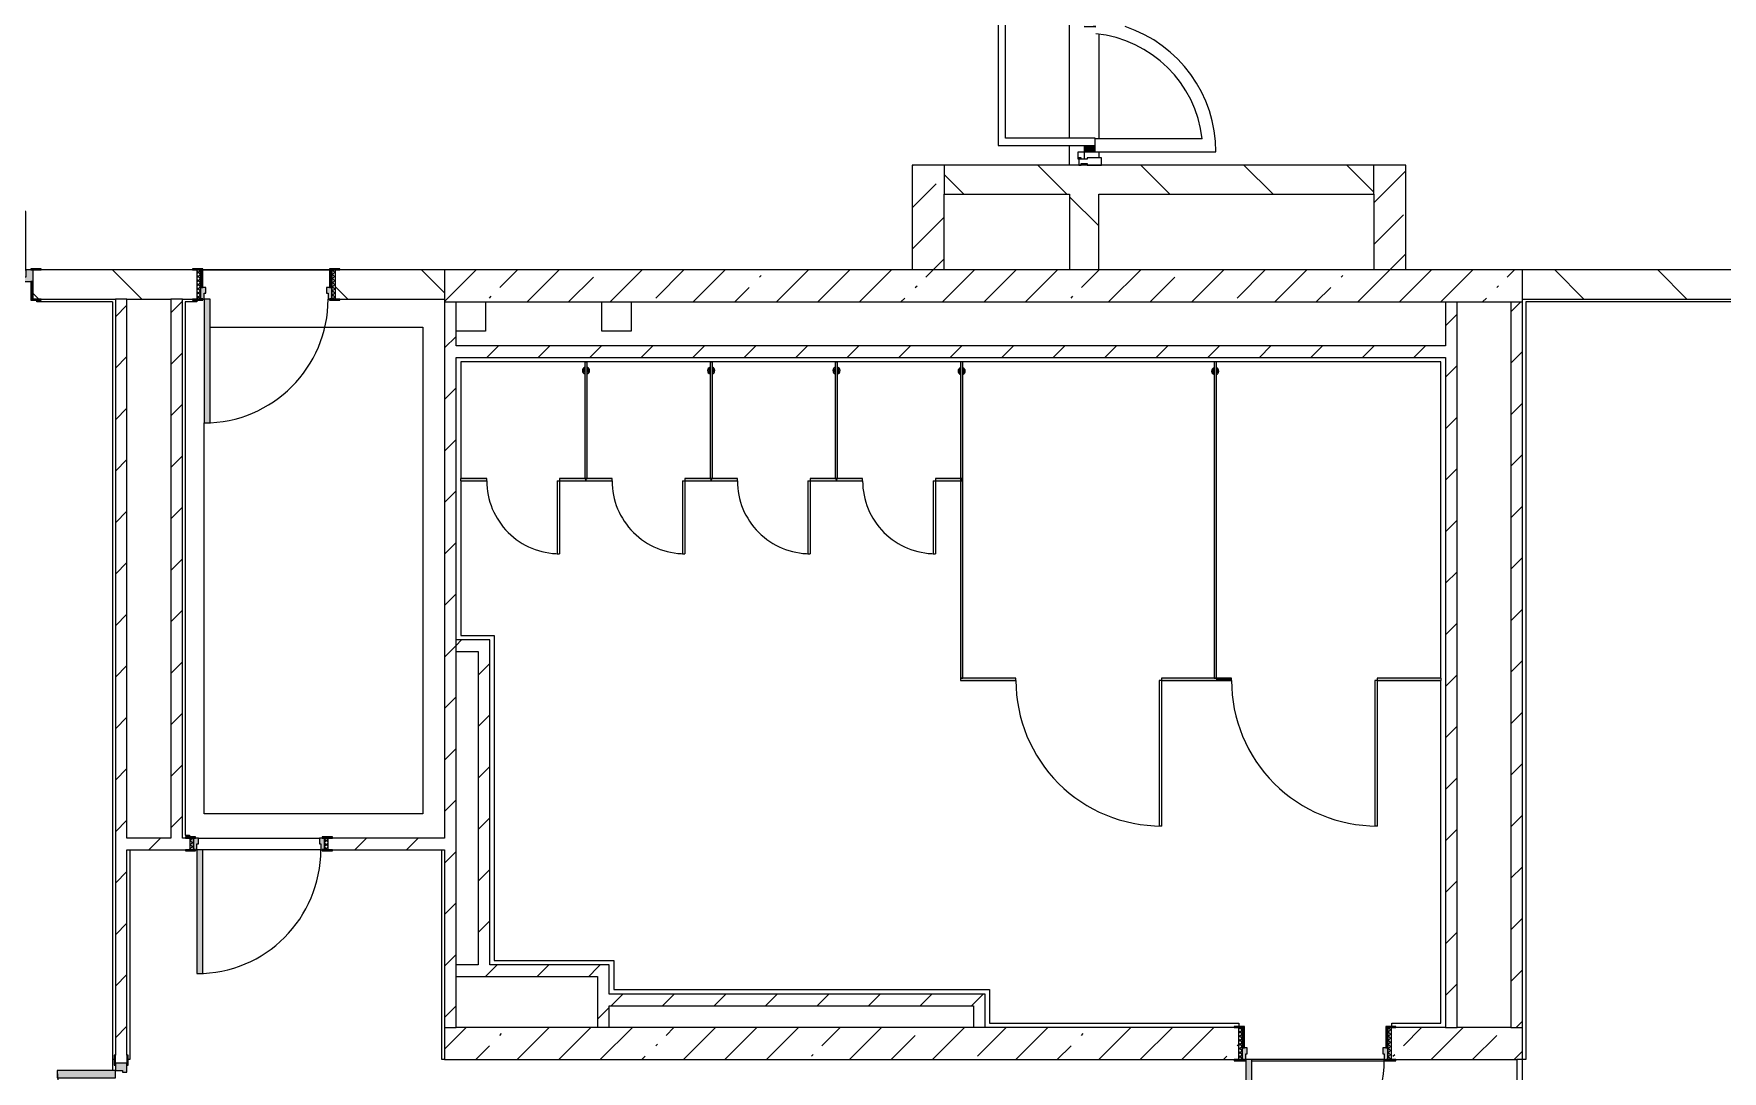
# Model space of a CAD drawing. Header units: millimetres. Extents: x 35378 to 237579, y -8553 to 29000.
# Drawn here: x 199785 to 211375, y 5100 to 12221 of the extents above; entities that cross this region are included whole.
import ezdxf

# ---------------------------------------------------------------- set-up
doc = ezdxf.new("R2010")
doc.units = ezdxf.units.MM
for name, color, linetype, lineweight in [('A-DETL-2', 7, 'Continuous', 5), ('A-DOOR', 7, 'Continuous', 5), ('A-GENM-2', 7, 'Continuous', 5), ('A-GLAZ-CWMG-3', 7, 'Continuous', 5), ('A-WALL', 7, 'Continuous', 9), ('I-WALL-3', 7, 'Continuous', 5)]:
    doc.layers.add(name, color=color, linetype=linetype, lineweight=lineweight)
for name, color, linetype, lineweight, true_color in [('A-DETL-GENF-4', 7, 'Continuous', 5, 0xaaaaaa), ('A-DETL-GENF-6', 7, 'Continuous', 5, 0xe2e2e2), ('A-DOOR-1', 7, 'Continuous', 5, 0xaaaaaa), ('A-DOOR-2', 7, 'Continuous', 5, 0xe2e2e2), ('A-DOOR-FRAM-1', 7, 'Continuous', 5, 0xe2e2e2), ('A-DOOR-FRAM-2', 7, 'Continuous', 5, 0xaaaaaa), ('A-FLOR-2', 7, 'Continuous', 5, 0xaaaaaa), ('A-GENM-5', 7, 'Continuous', 5, 0xe2ddcd)]:
    doc.layers.add(name, color=color, linetype=linetype, lineweight=lineweight, true_color=true_color)
pattern_1 = [(45, (108394.95, 0), (-176.7767, 176.7767), [])]
pattern_2 = [(45, (108394.95, 0), (-285.1231, 285.1231), []), (45, (108680.07, 0), (-285.1231, 285.1231), [504.031, -100.806, 16.764, -84.042])]
pattern_3 = [(135, (108394.95, 0), (-353.5534, -353.5534), [])]

# ---------------------------------------------------------------- blocks, each defined once
blk = doc.blocks.new('110_Дверь_СКБ_1Ст_Внутренняя1 - Д-7а_л__950x2100h_Туалет-V95-3_5_2_птичка')
at = {"layer": 'A-DOOR-1'}
h = blk.add_hatch(dxfattribs=at)
h.set_pattern_fill('FP_125', color=256, style=0, pattern_type=2)
h.set_pattern_definition([(135, (1776.41, 174.685), (-14.14214, -14.14214), []), (225, (1776.41, 174.685), (14.14214, -14.14214), [])])
h.paths.add_polyline_path([(537.5, 110), (512.5, 110), (512.5, -110), (537.5, -110)])
at = {"layer": 'A-DOOR-2'}
h = blk.add_hatch(color=256, dxfattribs=at)
h.paths.add_polyline_path([(487.5, 110), (487.5, 70), (477.5, 70), (477.5, 30), (512.5, 30), (512.5, 110)])
h.paths.add_polyline_path([(-462.5, 110), (-487.5, 110), (-487.5, 30), (-452.5, 30), (-452.5, 70), (-462.5, 70)])
at = {"layer": 'A-DOOR-FRAM-1'}
for points in [[(487.5, 1060), (447.5, 1060), (450.2, 110), (487.5, 110), (487.5, 1009.5)], [(-542.5, 118), (-542.5, 110), (-472.5, 110), (-472.5, 118)], [(567.5, 118), (497.5, 118), (497.5, 110), (567.5, 110)], [(-472.5, 30), (-487.5, 30), (-487.5, -110), (-472.5, -110)], [(512.5, 30), (497.5, 30), (497.5, -110), (512.5, -110)], [(-542.5, -110), (-542.5, -118), (-472.5, -118), (-472.5, -110)], [(567.5, -110), (497.5, -110), (497.5, -118), (567.5, -118)]]:
    blk.add_hatch(color=256, dxfattribs=at).paths.add_polyline_path(points)
at = {"layer": 'A-DOOR-FRAM-2'}
h = blk.add_hatch(dxfattribs=at)
h.set_pattern_fill('FP_126', color=256, style=0, pattern_type=2)
h.set_pattern_definition([(45, (-346.384, 174.685), (-14.1421, 14.1421), []), (135, (-346.384, 174.685), (-14.1421, -14.1421), [])])
h.paths.add_polyline_path([(-487.5, 110), (-512.5, 110), (-512.5, -110), (-487.5, -110)])
at = {"layer": 'A-DOOR-1'}
for p, q in [((487.5, 1060), (447.5, 1060)), ((447.5, 1060), (447.5, 110)), ((487.5, 110), (487.5, 1060)), ((447.5, 110), (487.5, 110))]:
    blk.add_line(p, q, dxfattribs=at)
blk.add_arc((487.5, 110), 950, 90, 180, dxfattribs=at)
at = {"layer": 'A-DOOR-FRAM-2'}
for p, q in [((-472.5, 118), (-542.5, 118)), ((-542.5, 118), (-542.5, 110)), ((-472.5, 110), (-472.5, 118)), ((567.5, 118), (497.5, 118)), ((497.5, 118), (497.5, 110)), ((567.5, 110), (567.5, 118)), ((-542.5, 110), (-472.5, 110)), ((-487.5, 110), (-512.5, 110)), ((-512.5, 110), (-512.5, -110)), ((-462.5, 110), (-487.5, 110)), ((-487.5, 110), (-487.5, 30)), ((-487.5, -110), (-487.5, 110)), ((-472.5, 110), (-487.5, 110)), ((-487.5, 110), (-487.5, 109)), ((-487.5, 109), (-472.5, 109)), ((-487.5, 30), (-452.5, 30)), ((-472.5, 30), (-487.5, 30)), ((-487.5, 30), (-487.5, -110)), ((-472.5, 109), (-472.5, 110)), ((-472.5, -110), (-472.5, 30)), ((-462.5, 70), (-462.5, 110)), ((-452.5, 70), (-462.5, 70)), ((-452.5, 30), (-452.5, 70)), ((487.5, 70), (477.5, 70)), ((477.5, 70), (477.5, 30)), ((477.5, 30), (512.5, 30)), ((487.5, 110), (487.5, 70)), ((512.5, 110), (487.5, 110)), ((512.5, 110), (497.5, 110)), ((497.5, 110), (497.5, 109)), ((497.5, 110), (567.5, 110)), ((497.5, 109), (512.5, 109)), ((512.5, 30), (497.5, 30)), ((497.5, 30), (497.5, -110)), ((512.5, 30), (512.5, 110)), ((537.5, 110), (512.5, 110)), ((512.5, 110), (512.5, -110)), ((512.5, 109), (512.5, 110)), ((512.5, -110), (512.5, 30)), ((537.5, -110), (537.5, 110)), ((-472.5, -110), (-542.5, -110)), ((-542.5, -110), (-542.5, -118)), ((-512.5, -110), (-487.5, -110)), ((-487.5, -110), (-472.5, -110)), ((-472.5, -118), (-472.5, -110)), ((497.5, -110), (512.5, -110)), ((567.5, -110), (497.5, -110)), ((497.5, -110), (497.5, -118)), ((512.5, -110), (537.5, -110)), ((567.5, -118), (567.5, -110)), ((-542.5, -118), (-472.5, -118)), ((497.5, -118), (567.5, -118))]:
    blk.add_line(p, q, dxfattribs=at)
blk = doc.blocks.new('110_Дверь_СКБ_2Ст - Д-5_п_ Из игровой в коридор-32215844-3_5_2_птичка')
at = {"layer": 'A-DOOR-2'}
for points in [[(-638, 40), (-588, 40), (-588, 940), (-638, 940)], [(612, 440), (612, 40), (662, 40), (662, 440)]]:
    blk.add_hatch(color=256, dxfattribs=at).paths.add_polyline_path(points)
h = blk.add_hatch(color=256, dxfattribs=at)
h.paths.add_polyline_path([(-688, 40), (-688, -40), (-628, -40), (-628, -10), (-638, -10), (-638, 40)])
h.paths.add_polyline_path([(652, -40), (712, -40), (712, 40), (662, 40), (662, -10), (652, -10)])
at = {"layer": 'A-DOOR-FRAM-1'}
for points in [[(-742, 40), (-672, 40), (-672, 48), (-742, 48)], [(698, 40), (768, 40), (768, 48), (698, 48)], [(-742, -48), (-672, -48), (-672, -40), (-742, -40)], [(698, -48), (768, -48), (768, -40), (698, -40)]]:
    blk.add_hatch(color=256, dxfattribs=at).paths.add_polyline_path(points)
at = {"layer": 'A-DOOR-1'}
for p, q in [((-638, 940), (-638, 40)), ((-588, 940), (-638, 940)), ((-588, 40), (-588, 940)), ((662, 440), (612, 440)), ((612, 440), (612, 40)), ((662, 40), (662, 440)), ((-638, 40), (-588, 40)), ((612, 40), (662, 40))]:
    blk.add_line(p, q, dxfattribs=at)
for centre, radius, start, end in [((-638, 40), 900, 0, 90), ((662, 40), 400, 90, 180)]:
    blk.add_arc(centre, radius, start, end, dxfattribs=at)
at = {"layer": 'A-DOOR-FRAM-2'}
for p, q in [((-672, 48), (-742, 48)), ((-742, 48), (-742, 40)), ((-742, 40), (-672, 40)), ((-638, 40), (-688, 40)), ((-688, 40), (-688, -40)), ((-672, 40), (-672, 48)), ((-638, -10), (-638, 40)), ((662, 40), (662, -10)), ((712, 40), (662, 40)), ((768, 48), (698, 48)), ((698, 48), (698, 40)), ((698, 40), (768, 40)), ((712, -40), (712, 40)), ((768, 40), (768, 48)), ((-672, -40), (-742, -40)), ((-742, -40), (-742, -48)), ((-742, -48), (-672, -48)), ((-688, -40), (-628, -40)), ((-672, -39), (-688, -39)), ((-688, -39), (-688, -40)), ((-688, -40), (-672, -40)), ((-672, -40), (-672, -39)), ((-672, -48), (-672, -40)), ((-628, -10), (-638, -10)), ((-628, -40), (-628, -10)), ((662, -10), (652, -10)), ((652, -10), (652, -40)), ((652, -40), (712, -40)), ((712, -39), (698, -39)), ((698, -39), (698, -40)), ((698, -40), (712, -40)), ((768, -40), (698, -40)), ((698, -40), (698, -48)), ((698, -48), (768, -48)), ((712, -40), (712, -39)), ((768, -48), (768, -40))]:
    blk.add_line(p, q, dxfattribs=at)
blk = doc.blocks.new('110_Дверь_СКБ_2Ст - Д-2а_п_ Из коридора на лестницу-32215207-3_5_2_птичка')
at = {"layer": 'A-DOOR-2'}
for points in [[(-587.5, 100), (-587.5, 1000), (-637.5, 1000), (-637.5, 100)], [(662.5, 100), (662.5, 500), (612.5, 500), (612.5, 100)], [(712.5, -100), (712.5, 20), (697.5, 20), (697.5, -100)]]:
    blk.add_hatch(color=256, dxfattribs=at).paths.add_polyline_path(points)
h = blk.add_hatch(color=256, dxfattribs=at)
h.paths.add_polyline_path([(685.2, 20), (712.5, 20), (712.5, 100), (662.5, 100), (662.5, 50), (652.5, 50), (652.5, 20)])
h.paths.add_polyline_path([(-627.5, 20), (-627.5, 50), (-637.5, 50), (-637.5, 100), (-687.5, 100), (-687.5, 20)])
at = {"layer": 'A-DOOR-FRAM-1'}
for points in [[(-672.5, 100), (-672.5, 108), (-742.5, 108), (-742.5, 100)], [(-672.5, -100), (-672.5, 20), (-687.5, 20), (-687.5, -100)], [(767.5, 100), (767.5, 108), (697.5, 108), (697.5, 100)], [(-672.5, -108), (-672.5, -100), (-742.5, -100), (-742.5, -108)], [(767.5, -108), (767.5, -100), (697.5, -100), (697.5, -108)]]:
    blk.add_hatch(color=256, dxfattribs=at).paths.add_polyline_path(points)
at = {"layer": 'A-DOOR-1'}
for p, q in [((-637.5, 1000), (-637.5, 100)), ((-587.5, 1000), (-637.5, 1000)), ((-587.5, 100), (-587.5, 1000)), ((662.5, 500), (612.5, 500)), ((612.5, 500), (612.5, 100)), ((662.5, 100), (662.5, 500)), ((-637.5, 100), (-587.5, 100)), ((612.5, 100), (662.5, 100))]:
    blk.add_line(p, q, dxfattribs=at)
for centre, radius, start, end in [((-637.5, 100), 900, 0, 90), ((662.5, 100), 400, 90, 180)]:
    blk.add_arc(centre, radius, start, end, dxfattribs=at)
at = {"layer": 'A-DOOR-FRAM-2'}
for p, q in [((-672.5, 108), (-742.5, 108)), ((-742.5, 108), (-742.5, 100)), ((-742.5, 100), (-672.5, 100)), ((-637.5, 100), (-687.5, 100)), ((-687.5, 100), (-687.5, 20)), ((-687.5, 20), (-627.5, 20)), ((-672.5, 20), (-687.5, 20)), ((-687.5, 20), (-687.5, -100)), ((-672.5, 100), (-672.5, 108)), ((-672.5, -100), (-672.5, 20)), ((-637.5, 50), (-637.5, 100)), ((-627.5, 50), (-637.5, 50)), ((-627.5, 20), (-627.5, 50)), ((662.5, 50), (652.5, 50)), ((652.5, 50), (652.5, 20)), ((652.5, 20), (712.5, 20)), ((662.5, 100), (662.5, 50)), ((712.5, 100), (662.5, 100)), ((767.5, 108), (697.5, 108)), ((697.5, 108), (697.5, 100)), ((697.5, 100), (767.5, 100)), ((712.5, 20), (697.5, 20)), ((697.5, 20), (697.5, -100)), ((712.5, 20), (712.5, 100)), ((712.5, -100), (712.5, 20)), ((767.5, 100), (767.5, 108)), ((-672.5, -100), (-742.5, -100)), ((-742.5, -100), (-742.5, -108)), ((-742.5, -108), (-672.5, -108)), ((-687.5, -100), (-672.5, -100)), ((-672.5, -108), (-672.5, -100)), ((697.5, -100), (712.5, -100)), ((767.5, -100), (697.5, -100)), ((697.5, -100), (697.5, -108)), ((697.5, -108), (767.5, -108)), ((767.5, -108), (767.5, -100))]:
    blk.add_line(p, q, dxfattribs=at)
blk = doc.blocks.new('110_Дверь_СКБ_1Ст_Внутренняя1 - Д-8 950x2100h_охрана-V71-3_5_2_птичка')
at = {"layer": 'A-DOOR-1'}
h = blk.add_hatch(dxfattribs=at)
h.set_pattern_fill('FP_100', color=256, style=0, pattern_type=2)
h.set_pattern_definition([(135, (1826.41, 164.685), (-14.14214, -14.14214), []), (225, (1826.41, 164.685), (14.14214, -14.14214), [])])
h.paths.add_polyline_path([(487, 100), (462, 100), (462, -100), (487, -100), (487, -36)])
at = {"layer": 'A-DOOR-2'}
h = blk.add_hatch(color=256, dxfattribs=at)
h.paths.add_polyline_path([(437, 100), (437, 60), (427, 60), (427, 20), (462, 20), (462, 100)])
h.paths.add_polyline_path([(-413, 100), (-438, 100), (-438, 20), (-403, 20), (-403, 60), (-413, 60)])
at = {"layer": 'A-DOOR-FRAM-1'}
for points in [[(397, 950), (397, 100), (437, 100), (437, 950)], [(-493, 108), (-493, 100), (-423, 100), (-423, 108)], [(-423, 20), (-438, 20), (-438, -100), (-423, -100), (-423, -36)], [(517, 108), (447, 108), (447, 100), (517, 100)], [(462, 20), (447, 20), (447, -100), (462, -100), (462, -36)], [(-493, -100), (-493, -108), (-423, -108), (-423, -100)], [(447, -100), (447, -108), (517, -108), (517, -100)]]:
    blk.add_hatch(color=256, dxfattribs=at).paths.add_polyline_path(points)
at = {"layer": 'A-DOOR-FRAM-2'}
h = blk.add_hatch(dxfattribs=at)
h.set_pattern_fill('FP_101', color=256, style=0, pattern_type=2)
h.set_pattern_definition([(45, (-296.384, 164.685), (-14.1421, 14.1421), []), (135, (-296.384, 164.685), (-14.1421, -14.1421), [])])
h.paths.add_polyline_path([(-438, 100), (-463, 100), (-463, -100), (-438, -100), (-438, -36)])
at = {"layer": 'A-DOOR-1'}
for p, q in [((437, 950), (397, 950)), ((397, 950), (397, 100)), ((437, 100), (437, 950)), ((397, 100), (437, 100))]:
    blk.add_line(p, q, dxfattribs=at)
blk.add_arc((437, 100), 850, 90, 180, dxfattribs=at)
at = {"layer": 'A-DOOR-FRAM-2'}
for p, q in [((-423, 108), (-493, 108)), ((-493, 108), (-493, 100)), ((-493, 100), (-423, 100)), ((-438, 100), (-463, 100)), ((-463, 100), (-463, -100)), ((-413, 100), (-438, 100)), ((-438, 100), (-438, 20)), ((-438, -100), (-438, 100)), ((-423, 100), (-438, 100)), ((-438, 100), (-438, 99)), ((-438, 99), (-423, 99)), ((-438, 20), (-403, 20)), ((-423, 20), (-438, 20)), ((-438, 20), (-438, -100)), ((-423, 100), (-423, 108)), ((-423, 99), (-423, 100)), ((-423, -100), (-423, 20)), ((-413, 60), (-413, 100)), ((-403, 60), (-413, 60)), ((-403, 20), (-403, 60)), ((437, 60), (427, 60)), ((427, 60), (427, 20)), ((427, 20), (462, 20)), ((437, 100), (437, 60)), ((462, 100), (437, 100)), ((517, 108), (447, 108)), ((447, 108), (447, 100)), ((462, 100), (447, 100)), ((447, 100), (447, 99)), ((447, 100), (517, 100)), ((447, 99), (462, 99)), ((462, 20), (447, 20)), ((447, 20), (447, -100)), ((462, 20), (462, 100)), ((487, 100), (462, 100)), ((462, 100), (462, -100)), ((462, 99), (462, 100)), ((462, -100), (462, 20)), ((487, -100), (487, 100)), ((517, 100), (517, 108)), ((-423, -100), (-493, -100)), ((-493, -100), (-493, -108)), ((-493, -108), (-423, -108)), ((-463, -100), (-438, -100)), ((-438, -100), (-423, -100)), ((-423, -108), (-423, -100)), ((447, -100), (462, -100)), ((517, -100), (447, -100)), ((447, -100), (447, -108)), ((447, -108), (517, -108)), ((462, -100), (487, -100)), ((517, -108), (517, -100))]:
    blk.add_line(p, q, dxfattribs=at)
blk = doc.blocks.new('110_Дверь_СКБ_1Ст_Внутренняя1 - Д-8 950x2100h_охрана-V101-3_5_2_птичка')
at = {"layer": 'A-DOOR-1'}
h = blk.add_hatch(dxfattribs=at)
h.set_pattern_fill('FP_129', color=256, style=0, pattern_type=2)
h.set_pattern_definition([(135, (1826.41, 104.685), (-14.14214, -14.14214), []), (225, (1826.41, 104.685), (14.14214, -14.14214), [])])
h.paths.add_polyline_path([(487, 40), (462, 40), (462, -40), (487, -40)])
at = {"layer": 'A-DOOR-2'}
h = blk.add_hatch(color=256, dxfattribs=at)
h.paths.add_polyline_path([(437, 40), (437, 0), (427, 0), (427, -40), (462, -40), (462, 40)])
h.paths.add_polyline_path([(-413, 40), (-438, 40), (-438, -40), (-403, -40), (-403, 0), (-413, 0)])
at = {"layer": 'A-DOOR-FRAM-1'}
for points in [[(397, 890), (397, 40), (437, 40), (437, 890)], [(-493, 48), (-493, 40), (-423, 40), (-423, 48)], [(517, 48), (447, 48), (447, 40), (517, 40)], [(-423, -40), (-493, -40), (-493, -48), (-423, -48)], [(447, -40), (447, -48), (517, -48), (517, -40)]]:
    blk.add_hatch(color=256, dxfattribs=at).paths.add_polyline_path(points)
at = {"layer": 'A-DOOR-FRAM-2'}
h = blk.add_hatch(dxfattribs=at)
h.set_pattern_fill('FP_130', color=256, style=0, pattern_type=2)
h.set_pattern_definition([(45, (-296.384, 104.685), (-14.1421, 14.1421), []), (135, (-296.384, 104.685), (-14.1421, -14.1421), [])])
h.paths.add_polyline_path([(-438, 40), (-463, 40), (-463, -40), (-438, -40)])
at = {"layer": 'A-DOOR-1'}
for p, q in [((437, 890), (397, 890)), ((397, 890), (397, 40)), ((437, 40), (437, 890)), ((397, 40), (437, 40))]:
    blk.add_line(p, q, dxfattribs=at)
blk.add_arc((437, 40), 850, 90, 180, dxfattribs=at)
at = {"layer": 'A-DOOR-FRAM-2'}
for p, q in [((-423, 48), (-493, 48)), ((-493, 48), (-493, 40)), ((-493, 40), (-423, 40)), ((-438, 40), (-463, 40)), ((-463, 40), (-463, -40)), ((-413, 40), (-438, 40)), ((-438, 40), (-438, -40)), ((-438, -40), (-438, 40)), ((-423, 40), (-438, 40)), ((-438, 40), (-438, 39)), ((-438, 39), (-423, 39)), ((-423, 40), (-423, 48)), ((-423, 39), (-423, 40)), ((-413, 0), (-413, 40)), ((-403, 0), (-413, 0)), ((-403, -40), (-403, 0)), ((437, 0), (427, 0)), ((427, 0), (427, -40)), ((437, 40), (437, 0)), ((462, 40), (437, 40)), ((517, 48), (447, 48)), ((447, 48), (447, 40)), ((462, 40), (447, 40)), ((447, 40), (447, 39)), ((447, 40), (517, 40)), ((447, 39), (462, 39)), ((462, -40), (462, 40)), ((487, 40), (462, 40)), ((462, 40), (462, -40)), ((462, 39), (462, 40)), ((487, -40), (487, 40)), ((517, 40), (517, 48)), ((-423, -40), (-493, -40)), ((-493, -40), (-493, -48)), ((-493, -48), (-423, -48)), ((-463, -40), (-438, -40)), ((-423, -39), (-438, -39)), ((-438, -39), (-438, -40)), ((-438, -40), (-403, -40)), ((-438, -40), (-423, -40)), ((-423, -40), (-423, -39)), ((-423, -48), (-423, -40)), ((427, -40), (462, -40)), ((462, -39), (447, -39)), ((447, -39), (447, -40)), ((447, -40), (462, -40)), ((517, -40), (447, -40)), ((447, -40), (447, -48)), ((447, -48), (517, -48)), ((462, -40), (462, -39)), ((462, -40), (487, -40)), ((517, -48), (517, -40))]:
    blk.add_line(p, q, dxfattribs=at)
blk = doc.blocks.new('131_Сантехническая перегородка 7 - СП-1-V203-3_5_2_птичка')
at = {"layer": 'A-GENM-5'}
blk.add_hatch(color=256, dxfattribs=at).paths.add_polyline_path([(2166, 8), (-4, 8), (-4, -8), (2166, -8)])
at = {"layer": 'A-GENM-2'}
for p, q in [((2166, 8), (-4, 8)), ((-4, 8), (-4, -8)), ((2166, -8), (2166, 8)), ((-4, -8), (2166, -8))]:
    blk.add_line(p, q, dxfattribs=at)
at = {"layer": 'A-GENM-2', "flags": 128}
for points in [[(71, 8), (71, 9), (71, 9), (70, 9), (70, 10), (70, 10), (69, 11), (69, 11), (68, 12), (68, 12), (67, 12), (67, 13), (66, 13), (66, 13), (65, 14), (65, 14), (64, 14), (64, 14), (63, 14), (62, 15), (62, 15), (61, 15), (61, 15), (60, 15), (59, 15), (59, 15), (58, 15), (58, 15), (57, 15), (56, 15), (56, 15), (55, 15), (55, 15), (54, 14), (54, 14), (53, 14), (52, 14), (52, 13), (51, 13), (51, 13), (50, 13), (50, 12), (49, 12), (49, 11), (48, 11), (48, 11), (48, 10), (47, 10), (47, 9), (46, 9), (46, 8), (46, 8)], [(46, -8), (46, -9), (47, -9), (47, -9), (47, -10), (48, -10), (48, -11), (49, -11), (49, -12), (50, -12), (50, -12), (51, -13), (51, -13), (52, -13), (52, -14), (53, -14), (53, -14), (54, -14), (54, -14), (55, -15), (56, -15), (56, -15), (57, -15), (57, -15), (58, -15), (59, -15), (59, -15), (60, -15), (60, -15), (61, -15), (62, -15), (62, -15), (63, -15), (63, -14), (64, -14), (64, -14), (65, -14), (66, -13), (66, -13), (67, -13), (67, -13), (68, -12), (68, -12), (69, -11), (69, -11), (69, -11), (70, -10), (70, -10), (71, -9), (71, -9), (71, -8), (71, -8)]]:
    blk.add_lwpolyline(points, dxfattribs=at)
at = {"layer": 'A-GENM-2'}
for radius, start, end in [(24.6, 19.9113, 160.0887), (17.6, 45, 135), (17.6, 45, 135), (15.1, 45, 135), (24.6, 199.9113, 340.0887), (17.6, 225, 315), (17.6, 225, 315), (15.1, 225, 315)]:
    blk.add_arc((59, 0), radius, start, end, dxfattribs=at)
blk = doc.blocks.new('131_Сантехническая перегородка 6 - СП-1-V204-3_5_2_птичка')
at = {"layer": 'A-GENM-5'}
blk.add_hatch(color=256, dxfattribs=at).paths.add_polyline_path([(800, 8), (0, 8), (0, -8), (800, -8)])
at = {"layer": 'A-GENM-2'}
for p, q in [((800, 8), (0, 8)), ((0, 8), (0, -8)), ((800, -8), (800, 8)), ((0, -8), (800, -8))]:
    blk.add_line(p, q, dxfattribs=at)
at = {"layer": 'A-GENM-2', "flags": 128}
for points in [[(71, 8), (71, 9), (71, 9), (70, 9), (70, 10), (70, 10), (69, 11), (69, 11), (68, 12), (68, 12), (67, 12), (67, 13), (66, 13), (66, 13), (65, 14), (65, 14), (64, 14), (64, 14), (63, 14), (62, 15), (62, 15), (61, 15), (61, 15), (60, 15), (59, 15), (59, 15), (58, 15), (58, 15), (57, 15), (56, 15), (56, 15), (55, 15), (55, 15), (54, 14), (54, 14), (53, 14), (52, 14), (52, 13), (51, 13), (51, 13), (50, 13), (50, 12), (49, 12), (49, 11), (48, 11), (48, 11), (48, 10), (47, 10), (47, 9), (46, 9), (46, 8), (46, 8)], [(46, -8), (46, -9), (47, -9), (47, -9), (47, -10), (48, -10), (48, -11), (49, -11), (49, -12), (50, -12), (50, -12), (51, -13), (51, -13), (52, -13), (52, -14), (53, -14), (53, -14), (54, -14), (54, -14), (55, -15), (56, -15), (56, -15), (57, -15), (57, -15), (58, -15), (59, -15), (59, -15), (60, -15), (60, -15), (61, -15), (62, -15), (62, -15), (63, -15), (63, -14), (64, -14), (64, -14), (65, -14), (66, -13), (66, -13), (67, -13), (67, -13), (68, -12), (68, -12), (69, -11), (69, -11), (69, -11), (70, -10), (70, -10), (71, -9), (71, -9), (71, -8), (71, -8)]]:
    blk.add_lwpolyline(points, dxfattribs=at)
at = {"layer": 'A-GENM-2'}
for radius, start, end in [(24.6, 19.9113, 160.0887), (17.6, 45, 135), (17.6, 45, 135), (15.1, 45, 135), (24.6, 199.9113, 340.0887), (17.6, 225, 315), (17.6, 225, 315), (15.1, 225, 315)]:
    blk.add_arc((59, 0), radius, start, end, dxfattribs=at)
blk = doc.blocks.new('131_Сантехническая перегородка_Дверь МГН - СД-1-V205-3_5_2_птичка')
at = {"layer": 'A-GENM-5'}
for points in [[(-370, 8), (-370, -8), (10, -8), (10, 8)], [(1010, 8), (1010, -8), (1390, -8), (1390, 8), (1259, 8)]]:
    blk.add_hatch(color=256, dxfattribs=at).paths.add_polyline_path(points)
at = {"layer": 'A-DOOR'}
for p, q in [((10, 1008), (26, 1008)), ((10, 8), (10, 1008)), ((26, 8), (26, 1008)), ((10, 8), (26, 8))]:
    blk.add_line(p, q, dxfattribs=at)
blk.add_arc((10, 8), 1000, 360, 90, dxfattribs=at)
at = {"layer": 'A-GENM-2'}
for p, q in [((10, 8), (-370, 8)), ((-370, 8), (-370, -8)), ((10, -8), (10, 8)), ((1390, 8), (1010, 8)), ((1010, 8), (1010, -8)), ((1390, -8), (1390, 8)), ((-370, -8), (10, -8)), ((1010, -8), (1390, -8))]:
    blk.add_line(p, q, dxfattribs=at)
blk = doc.blocks.new('131_Сантехническая перегородка_Дверь 5 - СД-1-V206-3_5_2_птичка')
at = {"layer": 'A-GENM-5'}
for points in [[(70, 8), (70, -8), (250, -8), (250, 8)], [(750, 8), (750, -8), (930, -8), (930, 8)]]:
    blk.add_hatch(color=256, dxfattribs=at).paths.add_polyline_path(points)
at = {"layer": 'A-DOOR'}
for p, q in [((266, 508), (250, 508)), ((250, 8), (250, 508)), ((266, 8), (266, 508)), ((266, 8), (250, 8))]:
    blk.add_line(p, q, dxfattribs=at)
blk.add_arc((250, 8), 500, 360, 90, dxfattribs=at)
at = {"layer": 'A-GENM-2'}
for p, q in [((250, 8), (70, 8)), ((70, 8), (70, -8)), ((250, -8), (250, 8)), ((930, 8), (750, 8)), ((750, 8), (750, -8)), ((930, -8), (930, 8)), ((70, -8), (250, -8)), ((750, -8), (930, -8))]:
    blk.add_line(p, q, dxfattribs=at)
blk = doc.blocks.new('131_Сантехническая перегородка_Дверь МГН 2 - СД-1-V207-3_5_2_птичка')
at = {"layer": 'A-GENM-5'}
for points in [[(-430, 8), (-430, -8), (10, -8), (10, 8)], [(1010, 8), (1010, -8), (1110, -8), (1110, 8)]]:
    blk.add_hatch(color=256, dxfattribs=at).paths.add_polyline_path(points)
at = {"layer": 'A-DOOR'}
for p, q in [((10, 1008), (26, 1008)), ((10, 8), (10, 1008)), ((26, 8), (26, 1008)), ((10, 8), (26, 8))]:
    blk.add_line(p, q, dxfattribs=at)
blk.add_arc((10, 8), 1000, 360, 90, dxfattribs=at)
at = {"layer": 'A-GENM-2'}
for p, q in [((10, 8), (-430, 8)), ((-430, 8), (-430, -8)), ((10, -8), (10, 8)), ((1110, 8), (1010, 8)), ((1010, 8), (1010, -8)), ((1110, -8), (1110, 8)), ((-430, -8), (10, -8)), ((1010, -8), (1110, -8))]:
    blk.add_line(p, q, dxfattribs=at)
blk = doc.blocks.new('Дверь_Витражная_остекление_ - ВВ-7 остекление-32356329-3_5_2_птичка')
at = {"layer": 'A-DETL-GENF-6'}
blk.add_hatch(color=256, dxfattribs=at).paths.add_polyline_path([(-860, -20), (-860, -96), (-815, -96), (-815, -20)])
h = blk.add_hatch(color=256, dxfattribs=at)
h.paths.add_polyline_path([(865, -100), (900, -100), (900, -40), (910, -40), (910, -20), (865, -20), (865, -40)])
h.paths.add_polyline_path([(900, -880), (910, -880), (910, -140), (900, -140), (900, -833)])
at = {"layer": 'A-DETL-GENF-4'}
for p, q in [((-815, -20), (-860, -20)), ((-860, -96), (-860, -20)), ((-815, -20), (-860, -20)), ((-860, -20), (-860, -96)), ((865, -100), (865, -20)), ((865, -20), (865, -100)), ((910, -880), (910, -140)), ((910, -880), (910, -140)), ((910, -800), (900, -800)), ((910, -880), (900, -880)), ((900, -880), (910, -880))]:
    blk.add_line(p, q, dxfattribs=at)
at = {"layer": 'A-DOOR-1'}
for p, q in [((-910, 20), (-860, 20)), ((-910, -20), (-910, 20)), ((-860, 20), (-860, -20)), ((860, 20), (910, 20)), ((860, -20), (860, 20)), ((910, 20), (910, -20)), ((-860, -20), (-910, -20)), ((-860, -96), (-860, -20)), ((910, -20), (860, -20))]:
    blk.add_line(p, q, dxfattribs=at)
for centre, start, end in [((-860, -20), 354.5815, 0), ((860, -20), 180, 185.4185)]:
    blk.add_arc(centre, 860, start, end, dxfattribs=at)
blk = doc.blocks.new('Прямоугольный импост - Импост структурный с накладкой - 160мм Темный-32310142-3_5_2_птичка')
at = {"layer": 'A-GLAZ-CWMG-3'}
for p, q in [((-50, 0), (-50, 17)), ((-50, 17), (0, 17)), ((-40, 0), (-50, 0)), ((-40, -40), (-40, 0)), ((0, 0), (-10, 0)), ((-10, 0), (-10, -40)), ((0, 17), (0, 0)), ((-50, -140), (-50, -40)), ((-50, -40), (-40, -40)), ((-10, -40), (0, -40)), ((0, -40), (0, -140)), ((0, -140), (-50, -140))]:
    blk.add_line(p, q, dxfattribs=at)

msp = doc.modelspace()

# ---------------------------------------------------------------- hatches: boundary and pattern name
at = {"layer": 'I-WALL-3'}
h = msp.add_hatch(dxfattribs=at)
h.set_pattern_fill('FP_97', color=256, style=0, pattern_type=2)
h.set_pattern_definition(pattern_3)
h.paths.add_polyline_path([(206894.9, 10600), (207094.9, 10600), (207094.9, 11320), (206894.9, 11320), (206894.9, 11120)])
h.paths.add_polyline_path([(206894.9, 13220), (207094.9, 13220), (207094.9, 13400), (206894.9, 13400)])
h = msp.add_hatch(dxfattribs=at)
h.set_pattern_fill('FP_94', color=256, style=0, pattern_type=2)
h.set_pattern_definition(pattern_2)
h.paths.add_polyline_path([(206033.9, 10600), (206033.9, 11320), (205813.9, 11320), (205813.9, 10600)])
h = msp.add_hatch(dxfattribs=at)
h.set_pattern_fill('FP_97', color=256, style=0, pattern_type=2)
h.set_pattern_definition(pattern_3)
h.paths.add_polyline_path([(206894.9, 11120), (206894.9, 11320), (206033.9, 11320), (206033.9, 11120), (206277.9, 11120)])
h = msp.add_hatch(dxfattribs=at)
h.set_pattern_fill('FP_97', color=256, style=0, pattern_type=2)
h.set_pattern_definition(pattern_3)
h.paths.add_polyline_path([(208983.9, 11120), (208983.9, 11320), (207094.9, 11320), (207094.9, 11120), (208142.3, 11120)])
h = msp.add_hatch(dxfattribs=at)
h.set_pattern_fill('FP_94', color=256, style=0, pattern_type=2)
h.set_pattern_definition(pattern_2)
h.paths.add_polyline_path([(209203.9, 10600), (209203.9, 11320), (208983.9, 11320), (208983.9, 10600)])
h = msp.add_hatch(dxfattribs=at)
h.set_pattern_fill('FP_97', color=256, style=0, pattern_type=2)
h.set_pattern_definition(pattern_3)
h.paths.add_polyline_path([(213735.4, 10400), (215524.9, 10400), (215524.9, 10600), (213489.9, 10600), (213489.9, 10400), (213519.9, 10400)])
h.paths.add_polyline_path([(210006.6, 10400), (212039.9, 10400), (212039.9, 10600), (210004.9, 10600), (210004.9, 10400)])
h.paths.add_polyline_path([(198379.9, 10400), (198379.9, 10600), (198004.9, 10600), (198004.9, 10400), (198324.9, 10400)])
h.paths.add_polyline_path([(200344.9, 10400), (200904.9, 10400), (200904.9, 10600), (199779.9, 10600), (199779.9, 10400), (199834.9, 10400)])
h.paths.add_polyline_path([(202549.2, 10400), (202604.9, 10400), (202604.9, 10600), (201854.9, 10600), (201854.9, 10400), (201884.9, 10400)])
h = msp.add_hatch(dxfattribs=at)
h.set_pattern_fill('FP_94', color=256, style=0, pattern_type=2)
h.set_pattern_definition(pattern_2)
h.paths.add_polyline_path([(204413.5, 10380), (210004.9, 10380), (210004.9, 10600), (202604.9, 10600), (202604.9, 10380)])
h = msp.add_hatch(dxfattribs=at)
h.set_pattern_fill('FP_99', color=256, style=0, pattern_type=2)
h.set_pattern_definition(pattern_1)
h.paths.add_polyline_path([(200424.9, 100), (200424.9, 3755), (200344.9, 3755), (200344.9, 100)])
h.paths.add_polyline_path([(200424.9, 5155), (200424.9, 10400), (200344.9, 10400), (200344.9, 5155), (200394.9, 5155)])
h = msp.add_hatch(dxfattribs=at)
h.set_pattern_fill('FP_99', color=256, style=0, pattern_type=2)
h.set_pattern_definition(pattern_1)
h.paths.add_polyline_path([(200804.9, 6700), (200804.9, 10400), (200724.9, 10400), (200724.9, 6700)])
h = msp.add_hatch(dxfattribs=at)
h.set_pattern_fill('FP_99', color=256, style=0, pattern_type=2)
h.set_pattern_definition(pattern_1)
h.paths.add_polyline_path([(202684.9, 5400), (202684.9, 10380), (202604.9, 10380), (202604.9, 5400)])
h = msp.add_hatch(dxfattribs=at)
h.set_pattern_fill('FP_99', color=256, style=0, pattern_type=2)
h.set_pattern_definition(pattern_1)
h.paths.add_polyline_path([(209474.9, 5400), (209554.9, 5400), (209554.9, 10380), (209474.9, 10380), (209474.9, 6594.3)])
h = msp.add_hatch(dxfattribs=at)
h.set_pattern_fill('FP_99', color=256, style=0, pattern_type=2)
h.set_pattern_definition(pattern_1)
h.paths.add_polyline_path([(210004.9, 5400), (210004.9, 10380), (209924.9, 10380), (209924.9, 5400)])
h = msp.add_hatch(dxfattribs=at)
h.set_pattern_fill('FP_99', color=256, style=0, pattern_type=2)
h.set_pattern_definition(pattern_1)
h.paths.add_polyline_path([(209474.9, 10000), (209474.9, 10080), (202684.9, 10080), (202684.9, 10000), (208142.3, 10000)])
h = msp.add_hatch(dxfattribs=at)
h.set_pattern_fill('FP_99', color=256, style=0, pattern_type=2)
h.set_pattern_definition(pattern_1)
h.paths.add_polyline_path([(202834.9, 7980), (202914.9, 7980), (202914.9, 8060), (202684.9, 8060), (202684.9, 7980)])
h = msp.add_hatch(dxfattribs=at)
h.set_pattern_fill('FP_99', color=256, style=0, pattern_type=2)
h.set_pattern_definition(pattern_1)
h.paths.add_polyline_path([(202914.9, 5830), (202914.9, 7980), (202834.9, 7980), (202834.9, 5830)])
h = msp.add_hatch(dxfattribs=at)
h.set_pattern_fill('FP_99', color=256, style=0, pattern_type=2)
h.set_pattern_definition(pattern_1)
h.paths.add_polyline_path([(200424.9, 6620), (200854.9, 6620), (200854.9, 6700), (200424.9, 6700)])
h.paths.add_polyline_path([(202549.2, 6620), (202604.9, 6620), (202604.9, 6700), (201804.9, 6700), (201804.9, 6620), (201834.9, 6620)])
h = msp.add_hatch(dxfattribs=at)
h.set_pattern_fill('FP_99', color=256, style=0, pattern_type=2)
h.set_pattern_definition(pattern_1)
h.paths.add_polyline_path([(203654.9, 5750), (203654.9, 5830), (202684.9, 5830), (202684.9, 5750)])
h = msp.add_hatch(dxfattribs=at)
h.set_pattern_fill('FP_99', color=256, style=0, pattern_type=2)
h.set_pattern_definition(pattern_1)
h.paths.add_polyline_path([(203654.9, 5400), (203734.9, 5400), (203734.9, 5830), (203654.9, 5830), (203654.9, 5750)])
h = msp.add_hatch(dxfattribs=at)
h.set_pattern_fill('FP_99', color=256, style=0, pattern_type=2)
h.set_pattern_definition(pattern_1)
h.paths.add_polyline_path([(206234.9, 5550), (206234.9, 5630), (203734.9, 5630), (203734.9, 5550), (204413.5, 5550)])
h = msp.add_hatch(dxfattribs=at)
h.set_pattern_fill('FP_99', color=256, style=0, pattern_type=2)
h.set_pattern_definition(pattern_1)
h.paths.add_polyline_path([(206277.9, 5400), (206314.9, 5400), (206314.9, 5630), (206234.9, 5630), (206234.9, 5400)])
h = msp.add_hatch(dxfattribs=at)
h.set_pattern_fill('FP_94', color=256, style=0, pattern_type=2)
h.set_pattern_definition(pattern_2)
h.paths.add_polyline_path([(210004.9, 5180), (210004.9, 5400), (209104.9, 5400), (209104.9, 5180), (209964.9, 5180)])
h.paths.add_polyline_path([(206277.9, 5180), (208054.9, 5180), (208054.9, 5400), (202604.9, 5400), (202604.9, 5180), (204413.5, 5180)])

# ---------------------------------------------------------------- linework, layer by layer
at = {"layer": 'A-DETL-2'}
for p, q in [((200994.9, 10207.5), (202454.9, 10207.5)), ((202454.9, 10207.5), (202454.9, 6867.5)), ((200954.9, 6867.5), (200954.9, 9550)), ((202454.9, 6867.5), (200954.9, 6867.5))]:
    msp.add_line(p, q, dxfattribs=at)
at = {"layer": 'A-FLOR-2'}
for p, q in [((206404.9, 13130), (206404.9, 11455)), ((206454.9, 11505), (206454.9, 13080)), ((207070.9, 11505), (206454.9, 11505)), ((207070.9, 11410), (207070.9, 11505)), ((207805, 11500), (207070.9, 11500)), ((206404.9, 11455), (207070.9, 11455)), ((207070.9, 11410), (207899.9, 11410)), ((200944.9, 10600), (201814.9, 10600)), ((201814.9, 10600), (200944.9, 10600)), ((199804.9, 10380), (199804.9, 10392)), ((200324.9, 10380), (199804.9, 10380)), ((200324.9, 10380), (200324.9, 5105)), ((200904.9, 10380), (200824.9, 10380)), ((200824.9, 10380), (200824.9, 6720)), ((200904.9, 10392), (200904.9, 10380)), ((202884.9, 10380), (202884.9, 10180)), ((203684.9, 10180), (203684.9, 10380)), ((203884.9, 10380), (203884.9, 10180)), ((212039.9, 10380), (210025.9, 10380)), ((210025.9, 10380), (210025.9, 5180)), ((202884.9, 10180), (202684.9, 10180)), ((203884.9, 10180), (203684.9, 10180)), ((206146.4, 9969), (202715.9, 9969)), ((202715.9, 9969), (202715.9, 9168)), ((207886.9, 9969), (206162.4, 9969)), ((209443.9, 9969), (207902.9, 9969)), ((209443.9, 7799), (209443.9, 9969)), ((202715.9, 9152), (202715.9, 8091)), ((202715.9, 8091), (202945.9, 8091)), ((202945.9, 8091), (202945.9, 5861)), ((209443.9, 5431), (209443.9, 7783)), ((200444.9, 6620), (200444.9, 5180)), ((200824.9, 6720), (200854.9, 6720)), ((200854.9, 6720), (200854.9, 6708)), ((202585.9, 5180), (202585.9, 6620)), ((202945.9, 5861), (203765.9, 5861)), ((203765.9, 5861), (203765.9, 5661)), ((203765.9, 5661), (206345.9, 5661)), ((206345.9, 5661), (206345.9, 5431)), ((206345.9, 5431), (208055.9, 5431)), ((208055.9, 5431), (208055.9, 5408)), ((209105.9, 5408), (209105.9, 5431)), ((209105.9, 5431), (209443.9, 5431)), ((200336.9, 5180), (200324.9, 5180)), ((200444.9, 5180), (200432.9, 5180)), ((202604.9, 5180), (202585.9, 5180)), ((208055.9, 5171), (208104.9, 5171)), ((209054.9, 5180), (208144.9, 5180)), ((208144.9, 5171), (209105.9, 5171)), ((210025.9, 5180), (210006.6, 5180))]:
    msp.add_line(p, q, dxfattribs=at)
for radius, start, end in [(815, 6.34007, 84.3668), (905, 360, 71.85588)]:
    msp.add_arc((206994.9, 11410), radius, start, end, dxfattribs=at)
at = {"layer": 'A-WALL'}
for p, q in [((206033.9, 11320), (206033.9, 11120)), ((208983.9, 11120), (208983.9, 11320)), ((202604.9, 10600), (202604.9, 10400)), ((207094.9, 10600), (206894.9, 10600)), ((210004.9, 10400), (210004.9, 10600)), ((200424.9, 10400), (200344.9, 10400)), ((200804.9, 10400), (200724.9, 10400)), ((202604.9, 5400), (202684.9, 5400)), ((209474.9, 5400), (209554.9, 5400)), ((209924.9, 5400), (210004.9, 5400)), ((210004.9, 5180), (209964.9, 5180))]:
    msp.add_line(p, q, dxfattribs=at)
at = {"layer": 'I-WALL-3'}
for p, q in [((206894.9, 11505), (206894.9, 13080)), ((207094.9, 12217.8), (207094.9, 11500)), ((206894.9, 11320), (206894.9, 11455)), ((207094.9, 11410), (207094.9, 11370)), ((209203.9, 11320), (205813.9, 11320)), ((205813.9, 11320), (205813.9, 10600)), ((209203.9, 10600), (209203.9, 11320)), ((206033.9, 11120), (206894.9, 11120)), ((206033.9, 10600), (206033.9, 11120)), ((206894.9, 11120), (206894.9, 10600)), ((207094.9, 10600), (207094.9, 11120)), ((207094.9, 11120), (208983.9, 11120)), ((208983.9, 11120), (208983.9, 10600)), ((200874.9, 10600), (199834.9, 10600)), ((206894.9, 10600), (201884.9, 10600)), ((212009.9, 10600), (207094.9, 10600)), ((199834.9, 10400), (200344.9, 10400)), ((200344.9, 10400), (200344.9, 5210)), ((200424.9, 6700), (200424.9, 10400)), ((200424.9, 10400), (200724.9, 10400)), ((200724.9, 10400), (200724.9, 6700)), ((200804.9, 6700), (200804.9, 10400)), ((200804.9, 10400), (200874.9, 10400)), ((201884.9, 10400), (202604.9, 10400)), ((202604.9, 10400), (202604.9, 6700)), ((202604.9, 10380), (210004.9, 10380)), ((202684.9, 10080), (202684.9, 10380)), ((209474.9, 10380), (209474.9, 10080)), ((209554.9, 5400), (209554.9, 10380)), ((209924.9, 10380), (209924.9, 5400)), ((210004.9, 2975), (210004.9, 10400)), ((210004.9, 10400), (212009.9, 10400)), ((209474.9, 10080), (202684.9, 10080)), ((202684.9, 5400), (202684.9, 10000)), ((202684.9, 10000), (209474.9, 10000)), ((209474.9, 10000), (209474.9, 5400)), ((202914.9, 8060), (202684.9, 8060)), ((202914.9, 5830), (202914.9, 8060)), ((202684.9, 7980), (202834.9, 7980)), ((202834.9, 7980), (202834.9, 5830)), ((200724.9, 6700), (200424.9, 6700)), ((200424.9, 6620), (200824.9, 6620)), ((200424.9, 5210), (200424.9, 6620)), ((200824.9, 6700), (200804.9, 6700)), ((200914.9, 6700), (201744.9, 6700)), ((201754.9, 6620), (200944.9, 6620)), ((202604.9, 6700), (201834.9, 6700)), ((201834.9, 6620), (202604.9, 6620)), ((202604.9, 6620), (202604.9, 5180)), ((202834.9, 5830), (202684.9, 5830)), ((203734.9, 5830), (202914.9, 5830)), ((203734.9, 5630), (203734.9, 5830)), ((202684.9, 5750), (203654.9, 5750)), ((203654.9, 5750), (203654.9, 5400)), ((206314.9, 5630), (203734.9, 5630)), ((206314.9, 5400), (206314.9, 5630)), ((203734.9, 5550), (206234.9, 5550)), ((203734.9, 5400), (203734.9, 5550)), ((206234.9, 5550), (206234.9, 5400)), ((208024.9, 5400), (202684.9, 5400)), ((209474.9, 5400), (209134.9, 5400)), ((209924.9, 5400), (209554.9, 5400)), ((202604.9, 5180), (208024.9, 5180)), ((209134.9, 5180), (209964.9, 5180)), ((209964.9, 5180), (209964.9, 2975))]:
    msp.add_line(p, q, dxfattribs=at)

# ---------------------------------------------------------------- block references
at = {"layer": 'A-DOOR-1'}
for name, p, rotation in [('Дверь_Витражная_остекление_ - ВВ-7 остекление-32356329-3_5_2_птичка', (206974.9, 12270), 89.99999999999993), ('110_Дверь_СКБ_1Ст_Внутренняя1 - Д-8 950x2100h_охрана-V71-3_5_2_птичка', (201392.4, 10500), 180), ('110_Дверь_СКБ_1Ст_Внутренняя1 - Д-8 950x2100h_охрана-V101-3_5_2_птичка', (201342.4, 6660), 180), ('110_Дверь_СКБ_1Ст_Внутренняя1 - Д-7а_л__950x2100h_Туалет-V95-3_5_2_птичка', (208592.4, 5290), 180), ('110_Дверь_СКБ_2Ст - Д-5_п_ Из игровой в коридор-32215844-3_5_2_птичка', (200384.9, 4442.5), 89.99999999999991)]:
    msp.add_blockref(name, p, dxfattribs=dict(at, rotation=rotation))
msp.add_blockref('110_Дверь_СКБ_2Ст - Д-2а_п_ Из коридора на лестницу-32215207-3_5_2_птичка', (199067.4, 10500), dxfattribs=at)
at = {"layer": 'A-GENM-2'}
for name, p, rotation in [('131_Сантехническая перегородка 6 - СП-1-V204-3_5_2_птичка', (203575.6, 9968), 270.0000000000007), ('131_Сантехническая перегородка 6 - СП-1-V204-3_5_2_птичка', (204435.2, 9968), 270.0000000000007), ('131_Сантехническая перегородка 6 - СП-1-V204-3_5_2_птичка', (205294.8, 9968), 270.0000000000007), ('131_Сантехническая перегородка 7 - СП-1-V203-3_5_2_птичка', (206154.4, 9964.9), 269.9999999999999), ('131_Сантехническая перегородка 7 - СП-1-V203-3_5_2_птичка', (207894.9, 9964.9), 269.9999999999999), ('131_Сантехническая перегородка_Дверь 5 - СД-1-V206-3_5_2_птичка', (203644.4, 9160), 180), ('131_Сантехническая перегородка_Дверь 5 - СД-1-V206-3_5_2_птичка', (204504.4, 9160), 180), ('131_Сантехническая перегородка_Дверь 5 - СД-1-V206-3_5_2_птичка', (205364.4, 9160), 180), ('131_Сантехническая перегородка_Дверь 5 - СД-1-V206-3_5_2_птичка', (206224.4, 9160), 180), ('131_Сантехническая перегородка_Дверь МГН - СД-1-V205-3_5_2_птичка', (207536.4, 7791), 180), ('131_Сантехническая перегородка_Дверь МГН 2 - СД-1-V207-3_5_2_птичка', (209016.4, 7791), 180)]:
    msp.add_blockref(name, p, dxfattribs=dict(at, rotation=rotation))
at = {"layer": 'A-GLAZ-CWMG-3', "extrusion": (0, 0, -1), "rotation": 270.0000000000001}
msp.add_blockref('Прямоугольный импост - Импост структурный с накладкой - 160мм Темный-32310142-3_5_2_птичка', (-206974.9, 11320), dxfattribs=at)

doc.saveas('drawing.dxf')
